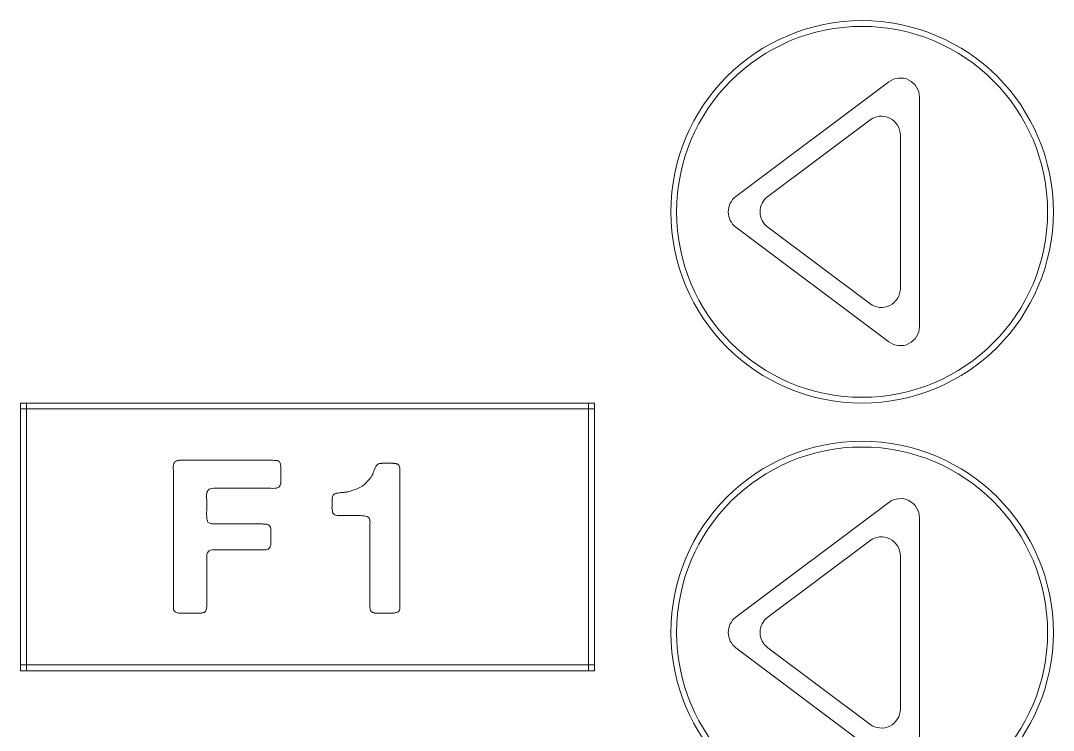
# Model space of a CAD drawing. Header units: millimetres. Extents: x 0 to 27, y 0 to 44.
# Drawn here: x 0 to 27, y 25.44 to 44 of the extents above; entities that cross this region are included whole.
import ezdxf

# ---------------------------------------------------------------- set-up
doc = ezdxf.new("R2010")
doc.units = ezdxf.units.MM
for name, color, linetype, lineweight in [('Button_Engraving', 7, 'CONTINUOUS', 0), ('Button_Holes', 2, 'CONTINUOUS', 0), ('Button_Outer', 1, 'CONTINUOUS', 0), ('ButtonLabels', 7, 'CONTINUOUS', 0)]:
    doc.layers.add(name, color=color, linetype=linetype, lineweight=lineweight)

# ---------------------------------------------------------------- blocks, each defined once
blk = doc.blocks.new('Arrow')
at = {"layer": 'ButtonLabels'}
for p, q in [((-3.3, 0.4), (0.7, 3.4)), ((1.5, -3), (1.5, 3)), ((-2.467, 0.4), (0.2, 2.4)), ((1, -2), (1, 2)), ((0.7, -3.4), (-3.3, -0.4)), ((0.2, -2.4), (-2.467, -0.4))]:
    blk.add_line(p, q, dxfattribs=at)
for centre, start, end in [((1, 3), 0, 126.8699), ((0.5, 2), 0, 126.8699), ((-3, 0), 126.8699, 233.1301), ((-2.167, 0), 126.8699, 233.1301), ((0.5, -2), 233.1301, 0), ((1, -3), 233.1301, 0)]:
    blk.add_arc(centre, 0.5, start, end, dxfattribs=at)

msp = doc.modelspace()

# ---------------------------------------------------------------- linework, layer by layer
at = {"layer": 'Button_Engraving'}
for p, q in [((3.996, 32.381), (4.005, 32.415)), ((4.005, 32.415), (4.018, 32.441)), ((4.018, 32.441), (4.031, 32.459)), ((4.018, 32.441), (4.018, 32.441)), ((4.018, 32.441), (4.018, 32.441)), ((4.031, 32.459), (4.05, 32.475)), ((4.05, 32.475), (4.073, 32.487)), ((4.073, 32.487), (4.102, 32.497)), ((4.102, 32.497), (4.107, 32.499)), ((4.102, 32.497), (4.102, 32.497)), ((4.102, 32.497), (4.102, 32.497)), ((4.107, 32.499), (4.113, 32.5)), ((4.113, 32.5), (4.119, 32.499)), ((4.119, 32.499), (4.124, 32.497)), ((4.124, 32.497), (4.13, 32.498)), ((4.124, 32.497), (4.124, 32.497)), ((4.124, 32.497), (4.124, 32.497)), ((4.13, 32.498), (4.135, 32.499)), ((4.135, 32.499), (4.141, 32.5)), ((4.141, 32.5), (4.147, 32.503)), ((4.147, 32.503), (6.11, 32.503)), ((6.11, 32.503), (6.565, 32.503)), ((6.565, 32.503), (6.565, 32.503)), ((6.565, 32.503), (6.565, 32.503)), ((6.565, 32.503), (6.595, 32.503)), ((6.595, 32.503), (6.625, 32.501)), ((6.625, 32.501), (6.654, 32.5)), ((6.654, 32.5), (6.682, 32.497)), ((6.682, 32.497), (6.682, 32.497)), ((6.682, 32.497), (6.682, 32.497)), ((6.682, 32.497), (6.709, 32.493)), ((6.709, 32.493), (6.731, 32.485)), ((6.731, 32.485), (6.751, 32.473)), ((6.751, 32.473), (6.766, 32.458)), ((6.766, 32.458), (6.766, 32.458)), ((6.766, 32.458), (6.766, 32.458)), ((6.766, 32.458), (6.777, 32.443)), ((6.777, 32.443), (6.785, 32.424)), ((6.785, 32.424), (6.791, 32.403)), ((6.791, 32.403), (6.795, 32.379)), ((9.328, 32.391), (9.343, 32.401)), ((9.343, 32.401), (9.358, 32.409)), ((9.358, 32.409), (9.374, 32.415)), ((9.374, 32.415), (9.39, 32.419)), ((9.39, 32.419), (9.396, 32.421)), ((9.39, 32.419), (9.39, 32.419)), ((9.39, 32.419), (9.39, 32.419)), ((9.396, 32.421), (9.401, 32.422)), ((9.401, 32.422), (9.407, 32.421)), ((9.407, 32.421), (9.413, 32.419)), ((9.413, 32.419), (9.413, 32.419)), ((9.413, 32.419), (9.413, 32.419)), ((9.413, 32.419), (9.421, 32.419)), ((9.421, 32.419), (9.428, 32.42)), ((9.428, 32.42), (9.435, 32.422)), ((9.435, 32.422), (9.441, 32.424)), ((9.441, 32.424), (9.654, 32.424)), ((9.654, 32.424), (9.654, 32.424)), ((9.654, 32.424), (9.654, 32.424)), ((9.654, 32.424), (9.668, 32.424)), ((9.668, 32.424), (9.682, 32.424)), ((9.682, 32.424), (9.696, 32.424)), ((9.696, 32.424), (9.71, 32.424)), ((9.71, 32.424), (9.724, 32.426)), ((9.71, 32.424), (9.71, 32.424)), ((9.71, 32.424), (9.71, 32.424)), ((9.724, 32.426), (9.738, 32.426)), ((9.738, 32.426), (9.752, 32.423)), ((9.752, 32.423), (9.766, 32.419)), ((9.766, 32.419), (9.794, 32.419)), ((9.794, 32.419), (9.794, 32.419)), ((9.794, 32.419), (9.794, 32.419)), ((9.794, 32.419), (9.808, 32.416)), ((9.808, 32.416), (9.821, 32.412)), ((9.821, 32.412), (9.833, 32.407)), ((9.833, 32.407), (9.845, 32.402)), ((9.845, 32.402), (9.845, 32.402)), ((9.845, 32.402), (9.845, 32.402)), ((9.845, 32.402), (9.858, 32.398)), ((3.989, 32.29), (3.991, 32.339)), ((3.992, 32.238), (3.989, 32.29)), ((3.989, 32.29), (3.989, 32.29)), ((3.989, 32.29), (3.989, 32.29)), ((3.991, 32.339), (3.996, 32.381)), ((3.994, 32.19), (3.992, 32.238)), ((3.995, 32.146), (3.994, 32.19)), ((3.995, 32.105), (3.995, 32.146)), ((6.795, 32.379), (6.795, 32.379)), ((6.795, 32.379), (6.795, 32.379)), ((6.795, 32.379), (6.799, 32.356)), ((6.799, 32.356), (6.803, 32.33)), ((6.803, 32.186), (6.8, 32.155)), ((6.8, 32.155), (6.8, 32.155)), ((6.8, 32.155), (6.8, 32.155)), ((6.8, 32.155), (6.8, 32.127)), ((6.803, 32.33), (6.805, 32.303)), ((6.804, 32.215), (6.803, 32.186)), ((6.805, 32.244), (6.804, 32.215)), ((6.805, 32.303), (6.806, 32.273)), ((6.806, 32.273), (6.805, 32.244)), ((6.806, 32.273), (6.806, 32.273)), ((6.806, 32.273), (6.806, 32.273)), ((9.188, 32.11), (9.205, 32.143)), ((9.205, 32.143), (9.22, 32.179)), ((9.22, 32.179), (9.236, 32.219)), ((9.236, 32.219), (9.25, 32.262)), ((9.25, 32.262), (9.265, 32.305)), ((9.25, 32.262), (9.25, 32.262)), ((9.25, 32.262), (9.25, 32.262)), ((9.265, 32.305), (9.284, 32.342)), ((9.284, 32.342), (9.305, 32.37)), ((9.305, 32.37), (9.328, 32.391)), ((9.328, 32.391), (9.328, 32.391)), ((9.328, 32.391), (9.328, 32.391)), ((9.858, 32.398), (9.868, 32.393)), ((9.868, 32.393), (9.877, 32.387)), ((9.877, 32.387), (9.884, 32.379)), ((9.884, 32.379), (9.884, 32.379)), ((9.884, 32.379), (9.884, 32.379)), ((9.884, 32.379), (9.896, 32.358)), ((9.896, 32.358), (9.905, 32.333)), ((9.905, 32.333), (9.91, 32.305)), ((9.91, 32.305), (9.912, 32.273)), ((9.912, 32.273), (9.912, 32.273)), ((9.912, 32.273), (9.912, 32.273)), ((9.912, 32.273), (9.914, 32.241)), ((9.914, 32.241), (9.916, 32.208)), ((9.916, 32.208), (9.917, 32.174)), ((9.917, 32.174), (9.917, 32.138)), ((9.917, 32.138), (9.917, 31.616)), ((3.995, 31.285), (3.995, 32.105)), ((3.995, 32.105), (3.995, 32.105)), ((3.995, 32.105), (3.995, 32.105)), ((6.789, 31.869), (6.783, 31.855)), ((6.795, 31.883), (6.789, 31.869)), ((6.8, 31.897), (6.795, 31.883)), ((6.8, 32.127), (6.8, 32.1)), ((6.8, 32.1), (6.8, 32.074)), ((6.8, 32.074), (6.8, 32.048)), ((6.8, 32.048), (6.8, 32.048)), ((6.8, 32.048), (6.8, 32.048)), ((6.8, 32.048), (6.8, 32.029)), ((6.8, 32.029), (6.8, 32.009)), ((6.8, 32.009), (6.8, 31.99)), ((6.8, 31.99), (6.8, 31.97)), ((6.8, 31.97), (6.8, 31.97)), ((6.8, 31.97), (6.8, 31.97)), ((6.8, 31.97), (6.802, 31.951)), ((6.802, 31.914), (6.8, 31.897)), ((6.8, 31.897), (6.8, 31.897)), ((6.8, 31.897), (6.8, 31.897)), ((6.802, 31.951), (6.803, 31.932)), ((6.803, 31.932), (6.802, 31.914)), ((8.926, 31.827), (8.978, 31.865)), ((8.978, 31.865), (9.025, 31.908)), ((9.025, 31.908), (9.071, 31.954)), ((9.025, 31.908), (9.025, 31.908)), ((9.025, 31.908), (9.025, 31.908)), ((9.071, 31.954), (9.114, 32.004)), ((9.114, 32.004), (9.153, 32.055)), ((9.153, 32.055), (9.188, 32.11)), ((9.188, 32.11), (9.188, 32.11)), ((9.188, 32.11), (9.188, 32.11)), ((4.862, 31.616), (4.86, 31.59)), ((4.865, 31.64), (4.862, 31.616)), ((4.87, 31.661), (4.865, 31.64)), ((4.882, 31.69), (4.87, 31.661)), ((4.87, 31.661), (4.87, 31.661)), ((4.87, 31.661), (4.87, 31.661)), ((4.896, 31.713), (4.882, 31.69)), ((4.91, 31.732), (4.896, 31.713)), ((4.926, 31.746), (4.91, 31.732)), ((4.959, 31.76), (4.926, 31.746)), ((4.926, 31.746), (4.926, 31.746)), ((4.926, 31.746), (4.926, 31.746)), ((4.999, 31.769), (4.959, 31.76)), ((5.048, 31.774), (4.999, 31.769)), ((5.106, 31.774), (5.048, 31.774)), ((5.168, 31.774), (5.106, 31.774)), ((5.106, 31.774), (5.106, 31.774)), ((5.106, 31.774), (5.106, 31.774)), ((5.225, 31.774), (5.168, 31.774)), ((5.277, 31.774), (5.225, 31.774)), ((5.325, 31.774), (5.277, 31.774)), ((6.407, 31.774), (5.325, 31.774)), ((5.325, 31.774), (5.325, 31.774)), ((5.325, 31.774), (5.325, 31.774)), ((6.448, 31.773), (6.407, 31.774)), ((6.493, 31.772), (6.448, 31.773)), ((6.541, 31.77), (6.493, 31.772)), ((6.593, 31.768), (6.541, 31.77)), ((6.644, 31.77), (6.593, 31.768)), ((6.593, 31.768), (6.593, 31.768)), ((6.593, 31.768), (6.593, 31.768)), ((6.688, 31.776), (6.644, 31.77)), ((6.723, 31.787), (6.688, 31.776)), ((6.75, 31.802), (6.723, 31.787)), ((6.76, 31.81), (6.75, 31.802)), ((6.75, 31.802), (6.75, 31.802)), ((6.75, 31.802), (6.75, 31.802)), ((6.768, 31.82), (6.76, 31.81)), ((6.774, 31.83), (6.768, 31.82)), ((6.778, 31.841), (6.774, 31.83)), ((6.783, 31.855), (6.778, 31.841)), ((6.778, 31.841), (6.778, 31.841)), ((6.778, 31.841), (6.778, 31.841)), ((8.16, 31.569), (8.173, 31.594)), ((8.173, 31.594), (8.188, 31.612)), ((8.173, 31.594), (8.173, 31.594)), ((8.173, 31.594), (8.173, 31.594)), ((8.188, 31.612), (8.206, 31.625)), ((8.206, 31.625), (8.227, 31.634)), ((8.227, 31.634), (8.251, 31.639)), ((8.251, 31.639), (8.279, 31.642)), ((8.251, 31.639), (8.251, 31.639)), ((8.251, 31.639), (8.251, 31.639)), ((8.279, 31.642), (8.307, 31.646)), ((8.307, 31.646), (8.335, 31.65)), ((8.335, 31.65), (8.363, 31.656)), ((8.363, 31.656), (8.42, 31.656)), ((8.42, 31.656), (8.436, 31.661)), ((8.42, 31.656), (8.42, 31.656)), ((8.42, 31.656), (8.42, 31.656)), ((8.436, 31.661), (8.453, 31.664)), ((8.453, 31.664), (8.47, 31.666)), ((8.47, 31.666), (8.487, 31.667)), ((8.487, 31.667), (8.506, 31.67)), ((8.487, 31.667), (8.487, 31.667)), ((8.487, 31.667), (8.487, 31.667)), ((8.506, 31.67), (8.525, 31.673)), ((8.525, 31.673), (8.543, 31.675)), ((8.543, 31.675), (8.56, 31.678)), ((8.56, 31.678), (8.593, 31.689)), ((8.56, 31.678), (8.56, 31.678)), ((8.56, 31.678), (8.56, 31.678)), ((8.593, 31.689), (8.624, 31.699)), ((8.624, 31.699), (8.655, 31.709)), ((8.655, 31.709), (8.683, 31.717)), ((8.683, 31.717), (8.714, 31.727)), ((8.683, 31.717), (8.683, 31.717)), ((8.683, 31.717), (8.683, 31.717)), ((8.714, 31.727), (8.745, 31.737)), ((8.745, 31.737), (8.776, 31.749)), ((8.776, 31.749), (8.807, 31.762)), ((8.807, 31.762), (8.869, 31.792)), ((8.807, 31.762), (8.807, 31.762)), ((8.807, 31.762), (8.807, 31.762)), ((8.869, 31.792), (8.926, 31.827)), ((9.917, 31.616), (9.917, 29.569)), ((4.86, 31.59), (4.859, 31.56)), ((4.859, 31.56), (4.859, 31.56)), ((4.859, 31.56), (4.859, 31.56)), ((4.859, 31.56), (4.862, 31.531)), ((4.862, 31.531), (4.863, 31.503)), ((4.863, 31.503), (4.864, 31.477)), ((4.864, 31.477), (4.865, 31.454)), ((4.865, 31.454), (4.865, 31.185)), ((8.145, 31.471), (8.146, 31.508)), ((8.145, 31.432), (8.145, 31.471)), ((8.145, 31.471), (8.145, 31.471)), ((8.145, 31.471), (8.145, 31.471)), ((8.145, 31.393), (8.145, 31.432)), ((8.145, 31.356), (8.145, 31.393)), ((8.145, 31.319), (8.145, 31.356)), ((8.146, 31.508), (8.152, 31.541)), ((8.152, 31.541), (8.16, 31.569)), ((3.995, 29.232), (3.995, 31.285)), ((4.862, 31.136), (4.859, 31.117)), ((4.859, 31.117), (4.859, 31.117)), ((4.859, 31.117), (4.859, 31.117)), ((4.859, 31.117), (4.859, 31.098)), ((4.859, 31.098), (4.86, 31.081)), ((4.86, 31.081), (4.862, 31.065)), ((4.863, 31.154), (4.862, 31.136)), ((4.862, 31.065), (4.865, 31.05)), ((4.864, 31.17), (4.863, 31.154)), ((4.865, 31.185), (4.864, 31.17)), ((4.865, 31.185), (4.865, 31.185)), ((4.865, 31.185), (4.865, 31.185)), ((8.139, 31.257), (8.142, 31.274)), ((8.14, 31.243), (8.139, 31.257)), ((8.139, 31.257), (8.139, 31.257)), ((8.139, 31.257), (8.139, 31.257)), ((8.142, 31.229), (8.14, 31.243)), ((8.142, 31.274), (8.143, 31.29)), ((8.145, 31.215), (8.142, 31.229)), ((8.143, 31.29), (8.144, 31.305)), ((8.144, 31.305), (8.145, 31.319)), ((8.145, 31.319), (8.145, 31.319)), ((8.145, 31.319), (8.145, 31.319)), ((8.15, 31.201), (8.145, 31.215)), ((8.153, 31.188), (8.15, 31.201)), ((8.15, 31.201), (8.15, 31.201)), ((8.15, 31.201), (8.15, 31.201)), ((8.155, 31.175), (8.153, 31.188)), ((8.156, 31.162), (8.155, 31.175)), ((8.156, 31.151), (8.156, 31.162)), ((8.157, 31.142), (8.156, 31.151)), ((8.156, 31.151), (8.156, 31.151)), ((8.156, 31.151), (8.156, 31.151)), ((8.159, 31.133), (8.157, 31.142)), ((8.162, 31.122), (8.159, 31.133)), ((8.167, 31.112), (8.162, 31.122)), ((8.186, 31.092), (8.167, 31.112)), ((8.167, 31.112), (8.167, 31.112)), ((8.167, 31.112), (8.167, 31.112)), ((8.211, 31.077), (8.186, 31.092)), ((8.24, 31.066), (8.211, 31.077)), ((8.274, 31.061), (8.24, 31.066)), ((8.311, 31.059), (8.274, 31.061)), ((8.274, 31.061), (8.274, 31.061)), ((8.274, 31.061), (8.274, 31.061)), ((8.348, 31.057), (8.311, 31.059)), ((8.386, 31.056), (8.348, 31.057)), ((8.425, 31.055), (8.386, 31.056)), ((8.829, 31.055), (8.425, 31.055)), ((8.425, 31.055), (8.425, 31.055)), ((8.425, 31.055), (8.425, 31.055)), ((8.883, 31.055), (8.829, 31.055)), ((8.933, 31.053), (8.883, 31.055)), ((8.978, 31.049), (8.933, 31.053)), ((4.865, 31.05), (4.865, 30.988)), ((4.865, 30.988), (4.865, 30.988)), ((4.865, 30.988), (4.865, 30.988)), ((4.865, 30.988), (4.87, 30.964)), ((4.87, 30.964), (4.876, 30.942)), ((4.876, 30.942), (4.881, 30.922)), ((4.881, 30.922), (4.887, 30.904)), ((4.887, 30.904), (4.887, 30.904)), ((4.887, 30.904), (4.887, 30.904)), ((4.887, 30.904), (4.897, 30.888)), ((4.897, 30.888), (4.911, 30.875)), ((4.911, 30.875), (4.928, 30.863)), ((4.928, 30.863), (4.949, 30.854)), ((4.949, 30.854), (4.949, 30.854)), ((4.949, 30.854), (4.949, 30.854)), ((4.949, 30.854), (4.964, 30.848)), ((4.964, 30.848), (4.98, 30.844)), ((4.98, 30.844), (4.997, 30.84)), ((4.997, 30.84), (5.016, 30.837)), ((5.016, 30.837), (5.016, 30.837)), ((5.016, 30.837), (5.016, 30.837)), ((5.016, 30.837), (5.036, 30.837)), ((5.036, 30.837), (5.057, 30.837)), ((5.057, 30.837), (5.078, 30.837)), ((5.078, 30.837), (5.1, 30.837)), ((5.1, 30.837), (5.313, 30.837)), ((5.313, 30.837), (6.093, 30.837)), ((6.093, 30.837), (6.093, 30.837)), ((6.093, 30.837), (6.093, 30.837)), ((6.093, 30.837), (6.116, 30.837)), ((6.116, 30.837), (6.141, 30.837)), ((6.141, 30.837), (6.167, 30.837)), ((6.167, 30.837), (6.194, 30.837)), ((6.194, 30.837), (6.225, 30.839)), ((6.194, 30.837), (6.194, 30.837)), ((6.194, 30.837), (6.194, 30.837)), ((6.225, 30.839), (6.255, 30.839)), ((6.255, 30.839), (6.284, 30.839)), ((6.284, 30.839), (6.312, 30.837)), ((6.312, 30.837), (6.312, 30.837)), ((6.312, 30.837), (6.312, 30.837)), ((6.312, 30.837), (6.342, 30.836)), ((6.342, 30.836), (6.37, 30.835)), ((6.37, 30.835), (6.395, 30.834)), ((6.395, 30.834), (6.419, 30.831)), ((6.419, 30.831), (6.419, 30.831)), ((6.419, 30.831), (6.419, 30.831)), ((6.419, 30.831), (6.442, 30.828)), ((6.442, 30.828), (6.462, 30.823)), ((6.462, 30.823), (6.479, 30.816)), ((6.479, 30.816), (6.492, 30.809)), ((6.492, 30.809), (6.492, 30.809)), ((6.492, 30.809), (6.492, 30.809)), ((6.492, 30.809), (6.516, 30.784)), ((6.516, 30.784), (6.532, 30.751)), ((9.02, 31.044), (8.978, 31.049)), ((9.056, 31.036), (9.02, 31.044)), ((9.02, 31.044), (9.02, 31.044)), ((9.02, 31.044), (9.02, 31.044)), ((9.086, 31.016), (9.056, 31.036)), ((9.109, 30.985), (9.086, 31.016)), ((9.126, 30.943), (9.109, 30.985)), ((9.131, 30.922), (9.126, 30.943)), ((9.126, 30.943), (9.126, 30.943)), ((9.126, 30.943), (9.126, 30.943)), ((9.133, 30.898), (9.131, 30.922)), ((9.132, 30.842), (9.134, 30.872)), ((9.132, 30.815), (9.132, 30.842)), ((9.132, 30.842), (9.132, 30.842)), ((9.132, 30.842), (9.132, 30.842)), ((9.132, 30.789), (9.132, 30.815)), ((9.132, 30.764), (9.132, 30.789)), ((9.134, 30.872), (9.133, 30.898)), ((6.532, 30.751), (6.541, 30.709)), ((6.541, 30.709), (6.542, 30.657)), ((6.542, 30.657), (6.542, 30.657)), ((6.542, 30.657), (6.542, 30.657)), ((6.542, 30.657), (6.542, 30.605)), ((6.542, 30.605), (6.542, 30.555)), ((6.542, 30.555), (6.542, 30.507)), ((9.132, 30.741), (9.132, 30.764)), ((9.132, 30.382), (9.132, 30.741)), ((9.132, 30.741), (9.132, 30.741)), ((9.132, 30.741), (9.132, 30.741)), ((6.536, 30.264), (6.524, 30.236)), ((6.541, 30.287), (6.536, 30.264)), ((6.536, 30.264), (6.536, 30.264)), ((6.536, 30.264), (6.536, 30.264)), ((6.543, 30.311), (6.541, 30.287)), ((6.542, 30.507), (6.542, 30.461)), ((6.542, 30.461), (6.542, 30.461)), ((6.542, 30.461), (6.542, 30.461)), ((6.542, 30.461), (6.542, 30.438)), ((6.542, 30.438), (6.542, 30.413)), ((6.542, 30.413), (6.542, 30.387)), ((6.542, 30.387), (6.542, 30.36)), ((6.542, 30.36), (6.542, 30.36)), ((6.542, 30.36), (6.542, 30.36)), ((6.542, 30.36), (6.544, 30.335)), ((6.544, 30.335), (6.543, 30.311)), ((9.132, 29.187), (9.132, 30.382)), ((4.867, 30.015), (4.865, 30.006)), ((4.865, 30.006), (4.865, 29.95)), ((4.869, 30.023), (4.867, 30.015)), ((4.87, 30.032), (4.869, 30.023)), ((4.871, 30.051), (4.87, 30.04)), ((4.87, 30.04), (4.87, 30.04)), ((4.87, 30.04), (4.87, 30.04)), ((4.87, 30.04), (4.87, 30.032)), ((4.873, 30.061), (4.871, 30.051)), ((4.877, 30.071), (4.873, 30.061)), ((4.881, 30.079), (4.877, 30.071)), ((4.9, 30.112), (4.881, 30.079)), ((4.881, 30.079), (4.881, 30.079)), ((4.881, 30.079), (4.881, 30.079)), ((4.928, 30.135), (4.9, 30.112)), ((4.965, 30.151), (4.928, 30.135)), ((5.011, 30.158), (4.965, 30.151)), ((5.061, 30.16), (5.011, 30.158)), ((5.011, 30.158), (5.011, 30.158)), ((5.011, 30.158), (5.011, 30.158)), ((5.113, 30.162), (5.061, 30.16)), ((5.165, 30.163), (5.113, 30.162)), ((5.218, 30.163), (5.165, 30.163)), ((6.138, 30.163), (5.218, 30.163)), ((5.218, 30.163), (5.218, 30.163)), ((5.218, 30.163), (5.218, 30.163)), ((6.177, 30.163), (6.138, 30.163)), ((6.221, 30.162), (6.177, 30.163)), ((6.27, 30.16), (6.221, 30.162)), ((6.323, 30.158), (6.27, 30.16)), ((6.375, 30.159), (6.323, 30.158)), ((6.323, 30.158), (6.323, 30.158)), ((6.323, 30.158), (6.323, 30.158)), ((6.417, 30.163), (6.375, 30.159)), ((6.451, 30.17), (6.417, 30.163)), ((6.475, 30.18), (6.451, 30.17)), ((6.493, 30.194), (6.475, 30.18)), ((6.475, 30.18), (6.475, 30.18)), ((6.475, 30.18), (6.475, 30.18)), ((6.51, 30.213), (6.493, 30.194)), ((6.524, 30.236), (6.51, 30.213)), ((4.865, 29.95), (4.865, 29.866)), ((4.865, 29.866), (4.865, 29.715)), ((4.865, 29.715), (4.865, 28.924)), ((9.917, 29.569), (9.917, 28.856)), ((3.995, 28.75), (3.995, 29.232)), ((9.132, 28.767), (9.132, 29.187)), ((4.865, 28.924), (4.865, 28.924)), ((4.865, 28.924), (4.865, 28.924)), ((4.865, 28.924), (4.865, 28.882)), ((3.995, 28.719), (3.995, 28.75)), ((3.995, 28.688), (3.995, 28.719)), ((3.995, 28.657), (3.995, 28.688)), ((3.995, 28.626), (3.995, 28.657)), ((4, 28.6), (3.995, 28.626)), ((3.995, 28.626), (3.995, 28.626)), ((3.995, 28.626), (3.995, 28.626)), ((4.862, 28.631), (4.854, 28.594)), ((4.865, 28.675), (4.862, 28.631)), ((4.865, 28.882), (4.865, 28.835)), ((4.865, 28.835), (4.865, 28.784)), ((4.865, 28.784), (4.865, 28.727)), ((4.865, 28.727), (4.865, 28.727)), ((4.865, 28.727), (4.865, 28.727)), ((4.865, 28.727), (4.865, 28.675)), ((9.132, 28.736), (9.132, 28.767)), ((9.132, 28.706), (9.132, 28.736)), ((9.132, 28.677), (9.132, 28.706)), ((9.132, 28.649), (9.132, 28.677)), ((9.134, 28.622), (9.132, 28.649)), ((9.132, 28.649), (9.132, 28.649)), ((9.132, 28.649), (9.132, 28.649)), ((9.139, 28.598), (9.134, 28.622)), ((9.918, 28.654), (9.915, 28.619)), ((9.917, 28.856), (9.917, 28.856)), ((9.917, 28.856), (9.917, 28.856)), ((9.917, 28.856), (9.917, 28.819)), ((9.917, 28.819), (9.917, 28.779)), ((9.917, 28.779), (9.917, 28.737)), ((9.917, 28.737), (9.917, 28.694)), ((9.917, 28.694), (9.917, 28.694)), ((9.917, 28.694), (9.917, 28.694)), ((9.917, 28.694), (9.918, 28.654)), ((4.009, 28.577), (4, 28.6)), ((4.022, 28.558), (4.009, 28.577)), ((4.04, 28.542), (4.022, 28.558)), ((4.058, 28.53), (4.04, 28.542)), ((4.04, 28.542), (4.04, 28.542)), ((4.04, 28.542), (4.04, 28.542)), ((4.078, 28.52), (4.058, 28.53)), ((4.1, 28.513), (4.078, 28.52)), ((4.124, 28.508), (4.1, 28.513)), ((4.153, 28.508), (4.124, 28.508)), ((4.124, 28.508), (4.124, 28.508)), ((4.124, 28.508), (4.124, 28.508)), ((4.182, 28.508), (4.153, 28.508)), ((4.211, 28.508), (4.182, 28.508)), ((4.242, 28.508), (4.211, 28.508)), ((4.567, 28.508), (4.242, 28.508)), ((4.242, 28.508), (4.242, 28.508)), ((4.242, 28.508), (4.242, 28.508)), ((4.59, 28.508), (4.567, 28.508)), ((4.612, 28.507), (4.59, 28.508)), ((4.635, 28.505), (4.612, 28.507)), ((4.657, 28.503), (4.635, 28.505)), ((4.679, 28.501), (4.657, 28.503)), ((4.657, 28.503), (4.657, 28.503)), ((4.657, 28.503), (4.657, 28.503)), ((4.701, 28.501), (4.679, 28.501)), ((4.721, 28.504), (4.701, 28.501)), ((4.741, 28.508), (4.721, 28.504)), ((4.755, 28.514), (4.741, 28.508)), ((4.741, 28.508), (4.741, 28.508)), ((4.741, 28.508), (4.741, 28.508)), ((4.769, 28.518), (4.755, 28.514)), ((4.783, 28.522), (4.769, 28.518)), ((4.797, 28.525), (4.783, 28.522)), ((4.811, 28.532), (4.797, 28.525)), ((4.797, 28.525), (4.797, 28.525)), ((4.797, 28.525), (4.797, 28.525)), ((4.823, 28.541), (4.811, 28.532)), ((4.833, 28.552), (4.823, 28.541)), ((4.842, 28.565), (4.833, 28.552)), ((4.854, 28.594), (4.842, 28.565)), ((4.842, 28.565), (4.842, 28.565)), ((4.842, 28.565), (4.842, 28.565)), ((9.148, 28.577), (9.139, 28.598)), ((9.16, 28.559), (9.148, 28.577)), ((9.169, 28.548), (9.16, 28.559)), ((9.16, 28.559), (9.16, 28.559)), ((9.16, 28.559), (9.16, 28.559)), ((9.178, 28.539), (9.169, 28.548)), ((9.189, 28.532), (9.178, 28.539)), ((9.199, 28.525), (9.189, 28.532)), ((9.213, 28.522), (9.199, 28.525)), ((9.199, 28.525), (9.199, 28.525)), ((9.199, 28.525), (9.199, 28.525)), ((9.227, 28.518), (9.213, 28.522)), ((9.241, 28.514), (9.227, 28.518)), ((9.255, 28.508), (9.241, 28.514)), ((9.284, 28.508), (9.255, 28.508)), ((9.255, 28.508), (9.255, 28.508)), ((9.255, 28.508), (9.255, 28.508)), ((9.298, 28.506), (9.284, 28.508)), ((9.312, 28.506), (9.298, 28.506)), ((9.326, 28.506), (9.312, 28.506)), ((9.34, 28.508), (9.326, 28.506)), ((9.356, 28.508), (9.34, 28.508)), ((9.34, 28.508), (9.34, 28.508)), ((9.34, 28.508), (9.34, 28.508)), ((9.372, 28.508), (9.356, 28.508)), ((9.387, 28.508), (9.372, 28.508)), ((9.401, 28.508), (9.387, 28.508)), ((9.626, 28.508), (9.401, 28.508)), ((9.401, 28.508), (9.401, 28.508)), ((9.401, 28.508), (9.401, 28.508)), ((9.766, 28.508), (9.626, 28.508)), ((9.787, 28.514), (9.766, 28.508)), ((9.807, 28.518), (9.787, 28.514)), ((9.824, 28.522), (9.807, 28.518)), ((9.839, 28.525), (9.824, 28.522)), ((9.855, 28.532), (9.839, 28.525)), ((9.839, 28.525), (9.839, 28.525)), ((9.839, 28.525), (9.839, 28.525)), ((9.87, 28.541), (9.855, 28.532)), ((9.883, 28.552), (9.87, 28.541)), ((9.895, 28.565), (9.883, 28.552)), ((9.907, 28.589), (9.895, 28.565)), ((9.895, 28.565), (9.895, 28.565)), ((9.895, 28.565), (9.895, 28.565)), ((9.915, 28.619), (9.907, 28.589))]:
    msp.add_line(p, q, dxfattribs=at)
at = {"layer": 'Button_Holes'}
for p, q in [((0, 27), (0, 34)), ((0, 34), (15, 34)), ((15, 34), (15, 27)), ((15, 27), (0, 27))]:
    msp.add_line(p, q, dxfattribs=at)
for centre in [(22, 39), (22, 28)]:
    msp.add_circle(centre, 5, dxfattribs=at)
at = {"layer": 'Button_Outer'}
for p, q in [((0, 33.85), (15, 33.85)), ((0.15, 27), (0.15, 34)), ((14.85, 34), (14.85, 27)), ((15, 27.15), (0, 27.15))]:
    msp.add_line(p, q, dxfattribs=at)
for centre in [(22, 39), (22, 28)]:
    msp.add_circle(centre, 4.85, dxfattribs=at)

# ---------------------------------------------------------------- block references
at = {"layer": 'ButtonLabels'}
for p in [(22, 39), (22, 28)]:
    msp.add_blockref('Arrow', p, dxfattribs=at)

doc.saveas('drawing.dxf')
